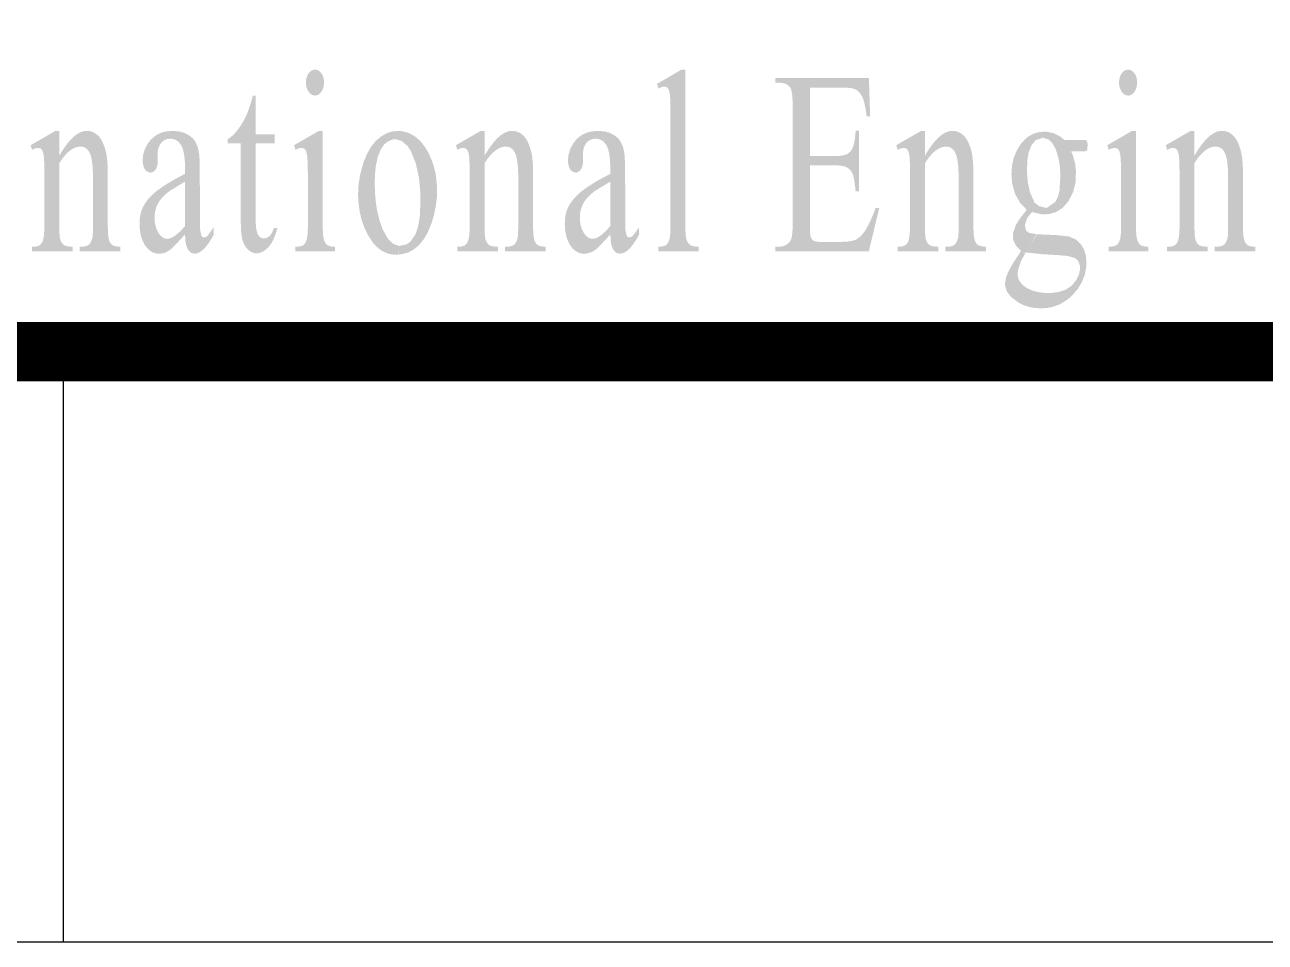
# Model space of a CAD drawing. Header units: millimetres. Extents: x -705761 to 1364679, y -410401 to 446404.
# Drawn here: x -488816 to -486714, y 63422 to 64975 of the extents above; entities that cross this region are included whole.
import ezdxf
from ezdxf.enums import TextEntityAlignment as Align

# ---------------------------------------------------------------- set-up
doc = ezdxf.new("R2010")
doc.units = ezdxf.units.MM
doc.layers.add('TK', color=7, linetype='Continuous')
doc.layers.add('模板-签名-公用', color=3, linetype='Continuous')
doc.layers.add('图框', color=7, linetype='Continuous', lineweight=13)
doc.styles.get("Standard").update_dxf_attribs({"font": 'arial.ttf'})
doc.styles.add('Style-仿宋_GB2312', font='')
doc.styles.add('宋体', font='', dxfattribs={"width": 0.7, "height": 2.5})
doc.styles.add('宋体_1', font='', dxfattribs={"width": 0.7, "height": 2.386364})
doc.styles.get('Style-仿宋_GB2312').set_extended_font_data('仿宋_GB2312')
doc.styles.get('宋体').set_extended_font_data('SimSun')
doc.styles.get('宋体_1').set_extended_font_data('SimSun')

# ---------------------------------------------------------------- blocks, each defined once
blk = doc.blocks.new('BSIET_通用图框_A1_1')
at = {"layer": '图框', "color": 7, "lineweight": 25}
blk.add_line((-104.9, 0), (-104.9, 10), dxfattribs=at)
at = {"layer": '图框', "lineweight": 25}
blk.add_lwpolyline([(-841, 594), (0, 594), (0, 0), (-841, 0)], close=True, dxfattribs=at)
at = {"layer": '图框', "const_width": 1}
blk.add_lwpolyline([(-816, 584), (-10, 584), (-10, 10), (-816, 10)], close=True, dxfattribs=at)
at = {"layer": 'TK', "lineweight": 25, "style": '宋体', "width": 0.7, "flags": 3}
for tag, p in [('LZHQ_N会签10_T6_H6', (-828.235, 94.082)), ('LZHQ_N会签9_T6_H6', (-828.357, 86.082)), ('LZHQ_N会签8_T6_H6', (-828.235, 78.082)), ('LZHQ_N会签7_T6_H6', (-828.357, 70.082)), ('LZHQ_N会签6_T6_H6', (-828.253, 62.082)), ('LZHQ_N会签5_T6_H6', (-828.253, 54.082)), ('LZHQ_N会签4_T6_H6', (-828.253, 46.082)), ('LZHQ_N会签3_T6_H6', (-828.253, 38.082)), ('LZHQ_N会签2_T6_H6', (-828.253, 30.082)), ('LZHQ_N会签1_T6_H6', (-828.253, 22.082))]:
    blk.add_attdef(tag, text='', height=2.5, dxfattribs=at).set_placement(p, align=Align.MIDDLE)
at = {"layer": '模板-签名-公用', "lineweight": 25, "style": '宋体', "width": 0.7}
blk.add_attdef('LZTQINS', text='', height=2, dxfattribs=at).set_placement((-10, 10), align=Align.MIDDLE)
at = {"layer": '模板-签名-公用', "lineweight": 25, "style": '宋体', "width": 0.7, "flags": 3}
blk.add_attdef('LZFRAME', (-45.909, 7.064), '', height=3, dxfattribs=at)
blk = doc.blocks.new('BSIET_通用_A1_1')
at = {"layer": '图框', "linetype": 'Continuous', "lineweight": 25, "extrusion": (0, 0, -1)}
for points in [[(90.635, 4.338), (90.614, 4.341), (90.591, 4.348), (90.568, 4.363), (90.542, 4.388), (90.522, 4.416), (90.505, 4.45), (90.495, 4.483), (90.489, 4.515), (90.486, 4.548), (90.487, 4.585), (90.489, 4.6), (90.493, 4.627), (90.5, 4.65), (90.508, 4.671), (90.517, 4.69), (90.532, 4.714), (90.551, 4.738), (90.569, 4.753), (90.594, 4.767), (90.615, 4.774), (90.64, 4.776), (90.667, 4.773), (90.696, 4.762), (90.716, 4.749), (90.746, 4.716), (90.769, 4.677), (90.781, 4.646), (90.789, 4.61), (90.793, 4.574), (90.792, 4.53), (90.784, 4.484), (90.773, 4.45), (90.757, 4.417), (90.733, 4.384), (90.722, 4.373), (90.704, 4.358), (90.69, 4.35), (90.673, 4.343), (90.656, 4.339)], [(76.862, 4.338), (76.84, 4.341), (76.817, 4.348), (76.794, 4.363), (76.768, 4.388), (76.748, 4.416), (76.731, 4.45), (76.721, 4.483), (76.715, 4.515), (76.712, 4.548), (76.713, 4.585), (76.715, 4.6), (76.719, 4.627), (76.726, 4.65), (76.734, 4.671), (76.743, 4.69), (76.758, 4.714), (76.778, 4.738), (76.796, 4.753), (76.82, 4.767), (76.842, 4.774), (76.866, 4.776), (76.893, 4.773), (76.922, 4.762), (76.942, 4.749), (76.972, 4.716), (76.995, 4.677), (77.007, 4.646), (77.015, 4.61), (77.019, 4.574), (77.018, 4.53), (77.011, 4.484), (76.999, 4.45), (76.983, 4.417), (76.959, 4.384), (76.948, 4.373), (76.93, 4.358), (76.916, 4.35), (76.9, 4.343), (76.882, 4.339)], [(92.678, 1.661), (92.655, 1.663), (92.621, 1.672), (92.589, 1.687), (92.557, 1.709), (92.526, 1.736), (92.494, 1.768), (92.442, 1.836), (92.403, 1.897), (92.353, 1.986), (92.354, 2.106), (92.442, 1.986), (92.457, 1.969), (92.472, 1.953), (92.49, 1.941), (92.509, 1.935), (92.524, 1.935), (92.537, 1.939), (92.55, 1.947), (92.561, 1.96), (92.582, 2.035), (92.588, 2.116), (92.591, 3.062), (92.596, 3.28), (92.603, 3.356), (92.62, 3.448), (92.637, 3.494), (92.67, 3.562), (92.701, 3.604), (92.75, 3.65), (92.855, 3.707), (92.939, 3.729), (93.041, 3.739), (93.156, 3.731), (93.235, 3.711), (93.309, 3.679), (93.365, 3.641), (93.424, 3.585), (93.464, 3.534), (93.5, 3.475), (93.527, 3.416), (93.551, 3.33), (93.558, 3.248), (93.555, 3.181), (93.537, 3.115), (93.51, 3.07), (93.455, 3.035), (93.409, 3.034), (93.36, 3.059), (93.325, 3.108), (93.307, 3.169), (93.302, 3.228), (93.305, 3.364), (93.296, 3.437), (93.268, 3.503), (93.233, 3.551), (93.195, 3.581), (93.145, 3.602), (93.078, 3.606), (93.029, 3.598), (92.988, 3.58), (92.948, 3.551), (92.899, 3.485), (92.871, 3.408), (92.854, 3.32), (92.844, 3.219), (92.841, 3.006), (92.842, 1.986), (92.833, 1.861), (92.825, 1.819), (92.815, 1.781), (92.795, 1.735), (92.779, 1.712), (92.76, 1.692), (92.743, 1.679), (92.721, 1.669), (92.699, 1.663)], [(89.236, 1.64), (89.202, 1.789), (89.283, 1.812), (89.334, 1.842), (89.404, 1.911), (89.494, 2.073), (89.55, 2.235), (89.59, 2.401), (89.611, 2.547), (89.624, 2.704), (89.628, 2.863), (89.624, 2.989), (89.61, 3.14), (89.575, 3.301), (89.524, 3.429), (89.467, 3.51), (89.404, 3.56), (89.333, 3.591), (89.271, 3.601), (89.222, 3.738), (89.332, 3.729), (89.418, 3.702), (89.52, 3.645), (89.607, 3.572), (89.689, 3.471), (89.761, 3.344), (89.818, 3.204), (89.873, 3.007), (89.902, 2.823), (89.91, 2.671), (89.905, 2.538), (89.883, 2.374), (89.853, 2.246), (89.806, 2.108), (89.745, 1.979), (89.662, 1.851), (89.597, 1.779), (89.523, 1.719), (89.43, 1.671), (89.349, 1.648)], [(89.23, 1.64), (89.069, 1.675), (88.972, 1.727), (88.874, 1.808), (88.791, 1.912), (88.726, 2.025), (88.664, 2.18), (88.624, 2.314), (88.592, 2.47), (88.575, 2.615), (88.573, 2.806), (88.59, 2.973), (88.602, 3.039), (88.625, 3.135), (88.657, 3.231), (88.709, 3.351), (88.769, 3.456), (88.846, 3.557), (88.937, 3.64), (89.058, 3.707), (89.158, 3.733), (89.225, 3.738), (89.273, 3.597), (89.17, 3.568), (89.072, 3.484), (89.012, 3.389), (88.931, 3.187), (88.877, 2.938), (88.857, 2.724), (88.853, 2.537), (88.864, 2.299), (88.89, 2.132), (88.936, 1.99), (89.023, 1.864), (89.089, 1.817), (89.201, 1.793)], [(85.474, 1.661), (85.451, 1.663), (85.417, 1.672), (85.385, 1.687), (85.352, 1.709), (85.321, 1.736), (85.29, 1.768), (85.238, 1.836), (85.198, 1.897), (85.148, 1.986), (85.149, 2.106), (85.238, 1.986), (85.252, 1.969), (85.268, 1.953), (85.285, 1.941), (85.304, 1.935), (85.319, 1.935), (85.333, 1.939), (85.345, 1.947), (85.357, 1.96), (85.378, 2.035), (85.383, 2.116), (85.386, 3.062), (85.392, 3.28), (85.398, 3.356), (85.416, 3.448), (85.432, 3.494), (85.466, 3.562), (85.496, 3.604), (85.545, 3.65), (85.65, 3.707), (85.734, 3.729), (85.837, 3.739), (85.952, 3.731), (86.031, 3.711), (86.105, 3.679), (86.161, 3.641), (86.22, 3.585), (86.259, 3.534), (86.295, 3.475), (86.322, 3.416), (86.346, 3.33), (86.354, 3.248), (86.35, 3.181), (86.333, 3.115), (86.305, 3.07), (86.251, 3.035), (86.204, 3.034), (86.156, 3.059), (86.121, 3.108), (86.103, 3.169), (86.098, 3.228), (86.1, 3.364), (86.091, 3.437), (86.064, 3.503), (86.029, 3.551), (85.991, 3.581), (85.94, 3.602), (85.874, 3.606), (85.824, 3.598), (85.784, 3.58), (85.744, 3.551), (85.695, 3.485), (85.667, 3.408), (85.65, 3.32), (85.64, 3.219), (85.636, 3.006), (85.637, 1.986), (85.628, 1.861), (85.621, 1.819), (85.611, 1.781), (85.591, 1.735), (85.575, 1.712), (85.555, 1.692), (85.539, 1.679), (85.517, 1.669), (85.494, 1.663)], [(78.309, 2.324), (78.195, 2.333), (78.082, 2.367), (77.973, 2.437), (77.878, 2.546), (77.796, 2.704), (77.756, 2.867), (77.749, 3.07), (77.762, 3.184), (77.799, 3.32), (77.831, 3.392), (77.642, 3.393), (77.59, 3.395), (77.569, 3.403), (77.554, 3.435), (77.553, 3.532), (77.557, 3.555), (77.574, 3.581), (77.622, 3.587), (77.945, 3.587), (78.028, 3.652), (78.128, 3.7), (78.249, 3.725), (78.357, 3.722), (78.464, 3.694), (78.564, 3.639), (78.682, 3.521), (78.751, 3.411), (78.805, 3.277), (78.832, 3.155), (78.842, 3.003), (78.83, 2.849), (78.778, 2.667), (78.697, 2.523), (78.584, 2.404), (78.456, 2.541), (78.528, 2.698), (78.565, 2.874), (78.578, 3.022), (78.574, 3.229), (78.55, 3.378), (78.502, 3.497), (78.432, 3.581), (78.314, 3.623), (78.215, 3.594), (78.147, 3.528), (78.095, 3.436), (78.047, 3.288), (78.02, 3.123), (78.013, 2.983), (78.028, 2.726), (78.054, 2.626), (78.097, 2.539), (78.246, 2.434), (78.388, 2.469), (78.495, 2.364)], [(93.266, 1.659), (93.218, 1.666), (93.158, 1.686), (93.093, 1.725), (93.022, 1.791), (92.959, 1.858), (92.901, 1.92), (92.842, 1.985), (92.841, 2.127), (92.897, 2.065), (92.964, 2.001), (93.024, 1.955), (93.062, 1.933), (93.102, 1.917), (93.144, 1.911), (93.198, 1.922), (93.247, 1.956), (93.289, 2.007), (93.323, 2.074), (93.343, 2.139), (93.354, 2.206), (93.357, 2.268), (93.354, 2.333), (93.344, 2.391), (93.327, 2.448), (93.308, 2.493), (93.271, 2.557), (93.224, 2.615), (93.166, 2.671), (93.102, 2.722), (92.841, 2.881), (92.841, 3.013), (93.032, 2.91), (93.126, 2.854), (93.221, 2.793), (93.308, 2.732), (93.357, 2.692), (93.419, 2.635), (93.461, 2.589), (93.514, 2.518), (93.554, 2.448), (93.582, 2.38), (93.601, 2.303), (93.609, 2.243), (93.612, 2.153), (93.605, 2.052), (93.582, 1.937), (93.534, 1.823), (93.49, 1.761), (93.441, 1.713), (93.384, 1.679), (93.327, 1.663)], [(86.061, 1.659), (86.014, 1.666), (85.954, 1.686), (85.888, 1.725), (85.818, 1.791), (85.755, 1.858), (85.696, 1.92), (85.637, 1.985), (85.636, 2.127), (85.693, 2.065), (85.759, 2.001), (85.819, 1.955), (85.857, 1.933), (85.898, 1.917), (85.94, 1.911), (85.993, 1.922), (86.043, 1.956), (86.084, 2.007), (86.119, 2.074), (86.139, 2.139), (86.15, 2.206), (86.153, 2.268), (86.15, 2.333), (86.14, 2.391), (86.123, 2.448), (86.104, 2.493), (86.067, 2.557), (86.019, 2.615), (85.962, 2.671), (85.898, 2.722), (85.636, 2.881), (85.636, 3.013), (85.828, 2.91), (85.922, 2.854), (86.017, 2.793), (86.103, 2.732), (86.152, 2.692), (86.214, 2.635), (86.256, 2.589), (86.31, 2.518), (86.35, 2.448), (86.378, 2.38), (86.397, 2.303), (86.405, 2.243), (86.408, 2.153), (86.401, 2.052), (86.378, 1.937), (86.33, 1.823), (86.286, 1.761), (86.237, 1.713), (86.18, 1.679), (86.123, 1.663)], [(78.6, 1.678), (78.419, 1.99), (78.543, 2.012), (78.595, 2.051), (78.615, 2.148), (78.577, 2.261), (78.489, 2.371), (78.375, 2.466), (78.461, 2.535), (78.571, 2.418), (78.702, 2.251), (78.769, 2.142), (78.813, 2.012), (78.817, 1.903), (78.761, 1.786), (78.677, 1.704)], [(78.349, 0.733), (78.227, 0.742), (78.149, 0.757), (78.023, 0.802), (77.888, 0.885), (77.799, 0.966), (77.717, 1.066), (77.65, 1.175), (77.596, 1.314), (77.571, 1.46), (77.579, 1.621), (77.611, 1.727), (77.656, 1.807), (77.748, 1.899), (77.864, 1.95), (78.078, 1.974), (78.212, 1.98), (78.41, 1.989), (78.605, 1.68), (78.485, 1.669), (78.336, 1.652), (78.058, 1.636), (77.888, 1.621), (77.765, 1.585), (77.715, 1.543), (77.683, 1.46), (77.681, 1.399), (77.696, 1.314), (77.742, 1.216), (77.819, 1.121), (77.923, 1.049), (78.036, 1.012), (78.163, 0.995), (78.282, 0.996), (78.388, 1.009), (78.479, 1.032), (78.577, 1.075), (78.651, 1.129), (78.714, 1.207), (78.738, 1.29), (78.731, 1.384), (78.677, 1.541), (78.605, 1.67), (78.679, 1.706), (78.746, 1.602), (78.824, 1.485), (78.878, 1.387), (78.931, 1.269), (78.955, 1.141), (78.917, 1.014), (78.844, 0.924), (78.723, 0.832), (78.624, 0.783), (78.496, 0.746)]]:
    blk.add_hatch(color=7, dxfattribs=at).paths.add_polyline_path(points)
at = {"layer": '图框', "linetype": 'Continuous', "lineweight": 25}
h = blk.add_hatch(color=7, dxfattribs=at)
edge = h.paths.add_edge_path()
edge.add_line((-84.366, 4.776), (-84.434, 4.776))
edge.add_line((-84.434, 4.776), (-84.847, 4.534))
edge.add_line((-84.847, 4.534), (-84.822, 4.455))
edge.add_spline(control_points=[(-84.822, 4.455), (-84.761, 4.49), (-84.722, 4.49)], knot_values=[0, 0, 0, 1, 1, 1], degree=2, periodic=0)
edge.add_spline(control_points=[(-84.722, 4.49), (-84.686, 4.49), (-84.662, 4.462)], knot_values=[0, 0, 0, 1, 1, 1], degree=2, periodic=0)
edge.add_spline(control_points=[(-84.662, 4.462), (-84.639, 4.434), (-84.628, 4.357)], knot_values=[0, 0, 0, 1, 1, 1], degree=2, periodic=0)
edge.add_spline(control_points=[(-84.628, 4.357), (-84.618, 4.281), (-84.618, 3.947)], knot_values=[0, 0, 0, 1, 1, 1], degree=2, periodic=0)
edge.add_line((-84.618, 3.947), (-84.618, 2.148))
edge.add_spline(control_points=[(-84.618, 2.148), (-84.618, 1.964), (-84.638, 1.9)], knot_values=[0, 0, 0, 1, 1, 1], degree=2, periodic=0)
edge.add_spline(control_points=[(-84.638, 1.9), (-84.657, 1.835), (-84.693, 1.807)], knot_values=[0, 0, 0, 1, 1, 1], degree=2, periodic=0)
edge.add_spline(control_points=[(-84.693, 1.807), (-84.728, 1.779), (-84.824, 1.779)], knot_values=[0, 0, 0, 1, 1, 1], degree=2, periodic=0)
edge.add_line((-84.824, 1.779), (-84.824, 1.7))
edge.add_line((-84.824, 1.7), (-84.141, 1.7))
edge.add_line((-84.141, 1.7), (-84.141, 1.779))
edge.add_spline(control_points=[(-84.141, 1.779), (-84.249, 1.779), (-84.289, 1.81)], knot_values=[0, 0, 0, 1, 1, 1], degree=2, periodic=0)
edge.add_spline(control_points=[(-84.289, 1.81), (-84.328, 1.841), (-84.347, 1.902)], knot_values=[0, 0, 0, 1, 1, 1], degree=2, periodic=0)
edge.add_spline(control_points=[(-84.347, 1.902), (-84.366, 1.962), (-84.366, 2.148)], knot_values=[0, 0, 0, 1, 1, 1], degree=2, periodic=0)
edge.add_line((-84.366, 2.148), (-84.366, 4.776))
h = blk.add_hatch(color=7, dxfattribs=at)
edge = h.paths.add_edge_path()
edge.add_line((-82.257, 4.472), (-81.693, 4.472))
edge.add_spline(control_points=[(-81.693, 4.472), (-81.54, 4.472), (-81.479, 4.439)], knot_values=[0, 0, 0, 1, 1, 1], degree=2, periodic=0)
edge.add_spline(control_points=[(-81.479, 4.439), (-81.403, 4.394), (-81.365, 4.307)], knot_values=[0, 0, 0, 1, 1, 1], degree=2, periodic=0)
edge.add_spline(control_points=[(-81.365, 4.307), (-81.326, 4.22), (-81.294, 3.988)], knot_values=[0, 0, 0, 1, 1, 1], degree=2, periodic=0)
edge.add_line((-81.294, 3.988), (-81.235, 3.988))
edge.add_line((-81.235, 3.988), (-81.257, 4.633))
edge.add_line((-81.257, 4.633), (-82.841, 4.633))
edge.add_line((-82.841, 4.633), (-82.841, 4.554))
edge.add_line((-82.841, 4.554), (-82.768, 4.554))
edge.add_spline(control_points=[(-82.768, 4.554), (-82.641, 4.554), (-82.586, 4.467)], knot_values=[0, 0, 0, 1, 1, 1], degree=2, periodic=0)
edge.add_spline(control_points=[(-82.586, 4.467), (-82.547, 4.402), (-82.547, 4.122)], knot_values=[0, 0, 0, 1, 1, 1], degree=2, periodic=0)
edge.add_line((-82.547, 4.122), (-82.547, 2.22))
edge.add_spline(control_points=[(-82.547, 2.22), (-82.547, 2.004), (-82.565, 1.934)], knot_values=[0, 0, 0, 1, 1, 1], degree=2, periodic=0)
edge.add_spline(control_points=[(-82.565, 1.934), (-82.582, 1.864), (-82.63, 1.829)], knot_values=[0, 0, 0, 1, 1, 1], degree=2, periodic=0)
edge.add_spline(control_points=[(-82.63, 1.829), (-82.695, 1.779), (-82.768, 1.779)], knot_values=[0, 0, 0, 1, 1, 1], degree=2, periodic=0)
edge.add_line((-82.768, 1.779), (-82.841, 1.779))
edge.add_line((-82.841, 1.779), (-82.841, 1.7))
edge.add_line((-82.841, 1.7), (-81.258, 1.7))
edge.add_line((-81.258, 1.7), (-81.081, 2.435))
edge.add_line((-81.081, 2.435), (-81.142, 2.435))
edge.add_spline(control_points=[(-81.142, 2.435), (-81.24, 2.165), (-81.334, 2.031)], knot_values=[0, 0, 0, 1, 1, 1], degree=2, periodic=0)
edge.add_spline(control_points=[(-81.334, 2.031), (-81.407, 1.929), (-81.486, 1.895)], knot_values=[0, 0, 0, 1, 1, 1], degree=2, periodic=0)
edge.add_spline(control_points=[(-81.486, 1.895), (-81.564, 1.86), (-81.739, 1.86)], knot_values=[0, 0, 0, 1, 1, 1], degree=2, periodic=0)
edge.add_line((-81.739, 1.86), (-82.087, 1.86))
edge.add_spline(control_points=[(-82.087, 1.86), (-82.172, 1.86), (-82.202, 1.885)], knot_values=[0, 0, 0, 1, 1, 1], degree=2, periodic=0)
edge.add_spline(control_points=[(-82.202, 1.885), (-82.233, 1.91), (-82.245, 1.952)], knot_values=[0, 0, 0, 1, 1, 1], degree=2, periodic=0)
edge.add_spline(control_points=[(-82.245, 1.952), (-82.257, 1.994), (-82.257, 2.189)], knot_values=[0, 0, 0, 1, 1, 1], degree=2, periodic=0)
edge.add_line((-82.257, 2.189), (-82.257, 3.154))
edge.add_line((-82.257, 3.154), (-81.806, 3.154))
edge.add_spline(control_points=[(-81.806, 3.154), (-81.677, 3.154), (-81.614, 3.111)], knot_values=[0, 0, 0, 1, 1, 1], degree=2, periodic=0)
edge.add_spline(control_points=[(-81.614, 3.111), (-81.552, 3.068), (-81.525, 2.992)], knot_values=[0, 0, 0, 1, 1, 1], degree=2, periodic=0)
edge.add_spline(control_points=[(-81.525, 2.992), (-81.503, 2.932), (-81.482, 2.718)], knot_values=[0, 0, 0, 1, 1, 1], degree=2, periodic=0)
edge.add_line((-81.482, 2.718), (-81.427, 2.718))
edge.add_line((-81.427, 2.718), (-81.427, 3.741))
edge.add_line((-81.427, 3.741), (-81.482, 3.741))
edge.add_spline(control_points=[(-81.482, 3.741), (-81.491, 3.49), (-81.57, 3.39)], knot_values=[0, 0, 0, 1, 1, 1], degree=2, periodic=0)
edge.add_spline(control_points=[(-81.57, 3.39), (-81.629, 3.315), (-81.806, 3.315)], knot_values=[0, 0, 0, 1, 1, 1], degree=2, periodic=0)
edge.add_line((-81.806, 3.315), (-82.257, 3.315))
edge.add_line((-82.257, 3.315), (-82.257, 4.472))
h = blk.add_hatch(color=7, dxfattribs=at)
edge = h.paths.add_edge_path()
edge.add_line((-91.644, 4.333), (-91.691, 4.333))
edge.add_spline(control_points=[(-91.691, 4.333), (-91.754, 4.114), (-91.789, 4.032)], knot_values=[0, 0, 0, 1, 1, 1], degree=2, periodic=0)
edge.add_spline(control_points=[(-91.789, 4.032), (-91.858, 3.876), (-91.945, 3.763)], knot_values=[0, 0, 0, 1, 1, 1], degree=2, periodic=0)
edge.add_spline(control_points=[(-91.945, 3.763), (-92.032, 3.649), (-92.116, 3.602)], knot_values=[0, 0, 0, 1, 1, 1], degree=2, periodic=0)
edge.add_line((-92.116, 3.602), (-92.116, 3.53))
edge.add_line((-92.116, 3.53), (-91.896, 3.53))
edge.add_line((-91.896, 3.53), (-91.896, 2.197))
edge.add_spline(control_points=[(-91.896, 2.197), (-91.896, 1.982), (-91.864, 1.879)], knot_values=[0, 0, 0, 1, 1, 1], degree=2, periodic=0)
edge.add_spline(control_points=[(-91.864, 1.879), (-91.832, 1.777), (-91.765, 1.721)], knot_values=[0, 0, 0, 1, 1, 1], degree=2, periodic=0)
edge.add_spline(control_points=[(-91.765, 1.721), (-91.698, 1.666), (-91.628, 1.666)], knot_values=[0, 0, 0, 1, 1, 1], degree=2, periodic=0)
edge.add_spline(control_points=[(-91.628, 1.666), (-91.525, 1.666), (-91.428, 1.773)], knot_values=[0, 0, 0, 1, 1, 1], degree=2, periodic=0)
edge.add_spline(control_points=[(-91.428, 1.773), (-91.33, 1.88), (-91.277, 2.093)], knot_values=[0, 0, 0, 1, 1, 1], degree=2, periodic=0)
edge.add_line((-91.277, 2.093), (-91.336, 2.093))
edge.add_spline(control_points=[(-91.336, 2.093), (-91.362, 2.006), (-91.409, 1.962)], knot_values=[0, 0, 0, 1, 1, 1], degree=2, periodic=0)
edge.add_spline(control_points=[(-91.409, 1.962), (-91.456, 1.918), (-91.506, 1.918)], knot_values=[0, 0, 0, 1, 1, 1], degree=2, periodic=0)
edge.add_spline(control_points=[(-91.506, 1.918), (-91.567, 1.918), (-91.606, 1.985)], knot_values=[0, 0, 0, 1, 1, 1], degree=2, periodic=0)
edge.add_spline(control_points=[(-91.606, 1.985), (-91.644, 2.052), (-91.644, 2.245)], knot_values=[0, 0, 0, 1, 1, 1], degree=2, periodic=0)
edge.add_line((-91.644, 2.245), (-91.644, 3.53))
edge.add_line((-91.644, 3.53), (-91.32, 3.53))
edge.add_line((-91.32, 3.53), (-91.32, 3.681))
edge.add_line((-91.32, 3.681), (-91.644, 3.681))
edge.add_line((-91.644, 3.681), (-91.644, 4.333))
h = blk.add_hatch(color=7, dxfattribs=at)
edge = h.paths.add_edge_path()
edge.add_line((-94.971, 3.319), (-94.971, 3.739))
edge.add_line((-94.971, 3.739), (-95.037, 3.739))
edge.add_line((-95.037, 3.739), (-95.456, 3.497))
edge.add_line((-95.456, 3.497), (-95.433, 3.418))
edge.add_spline(control_points=[(-95.433, 3.418), (-95.374, 3.45), (-95.332, 3.45)], knot_values=[0, 0, 0, 1, 1, 1], degree=2, periodic=0)
edge.add_spline(control_points=[(-95.332, 3.45), (-95.292, 3.45), (-95.269, 3.422)], knot_values=[0, 0, 0, 1, 1, 1], degree=2, periodic=0)
edge.add_spline(control_points=[(-95.269, 3.422), (-95.246, 3.394), (-95.234, 3.316)], knot_values=[0, 0, 0, 1, 1, 1], degree=2, periodic=0)
edge.add_spline(control_points=[(-95.234, 3.316), (-95.223, 3.239), (-95.223, 2.883)], knot_values=[0, 0, 0, 1, 1, 1], degree=2, periodic=0)
edge.add_line((-95.223, 2.883), (-95.223, 2.148))
edge.add_spline(control_points=[(-95.223, 2.148), (-95.223, 1.932), (-95.26, 1.855)], knot_values=[0, 0, 0, 1, 1, 1], degree=2, periodic=0)
edge.add_spline(control_points=[(-95.26, 1.855), (-95.297, 1.779), (-95.404, 1.779)], knot_values=[0, 0, 0, 1, 1, 1], degree=2, periodic=0)
edge.add_line((-95.404, 1.779), (-95.434, 1.779))
edge.add_line((-95.434, 1.779), (-95.434, 1.7))
edge.add_line((-95.434, 1.7), (-94.745, 1.7))
edge.add_line((-94.745, 1.7), (-94.745, 1.779))
edge.add_spline(control_points=[(-94.745, 1.779), (-94.859, 1.779), (-94.896, 1.808)], knot_values=[0, 0, 0, 1, 1, 1], degree=2, periodic=0)
edge.add_spline(control_points=[(-94.896, 1.808), (-94.933, 1.837), (-94.954, 1.9)], knot_values=[0, 0, 0, 1, 1, 1], degree=2, periodic=0)
edge.add_spline(control_points=[(-94.954, 1.9), (-94.971, 1.947), (-94.971, 2.148)], knot_values=[0, 0, 0, 1, 1, 1], degree=2, periodic=0)
edge.add_line((-94.971, 2.148), (-94.971, 3.192))
edge.add_spline(control_points=[(-94.971, 3.192), (-94.794, 3.473), (-94.615, 3.473)], knot_values=[0, 0, 0, 1, 1, 1], degree=2, periodic=0)
edge.add_spline(control_points=[(-94.615, 3.473), (-94.499, 3.473), (-94.45, 3.351)], knot_values=[0, 0, 0, 1, 1, 1], degree=2, periodic=0)
edge.add_spline(control_points=[(-94.45, 3.351), (-94.401, 3.229), (-94.401, 2.958)], knot_values=[0, 0, 0, 1, 1, 1], degree=2, periodic=0)
edge.add_line((-94.401, 2.958), (-94.401, 2.148))
edge.add_spline(control_points=[(-94.401, 2.148), (-94.401, 1.977), (-94.407, 1.945)], knot_values=[0, 0, 0, 1, 1, 1], degree=2, periodic=0)
edge.add_spline(control_points=[(-94.407, 1.945), (-94.422, 1.863), (-94.461, 1.821)], knot_values=[0, 0, 0, 1, 1, 1], degree=2, periodic=0)
edge.add_spline(control_points=[(-94.461, 1.821), (-94.5, 1.779), (-94.597, 1.779)], knot_values=[0, 0, 0, 1, 1, 1], degree=2, periodic=0)
edge.add_line((-94.597, 1.779), (-94.626, 1.779))
edge.add_line((-94.626, 1.779), (-94.626, 1.7))
edge.add_line((-94.626, 1.7), (-93.938, 1.7))
edge.add_line((-93.938, 1.7), (-93.938, 1.779))
edge.add_spline(control_points=[(-93.938, 1.779), (-94.038, 1.779), (-94.075, 1.809)], knot_values=[0, 0, 0, 1, 1, 1], degree=2, periodic=0)
edge.add_spline(control_points=[(-94.075, 1.809), (-94.112, 1.839), (-94.128, 1.893)], knot_values=[0, 0, 0, 1, 1, 1], degree=2, periodic=0)
edge.add_spline(control_points=[(-94.128, 1.893), (-94.149, 1.96), (-94.149, 2.148)], knot_values=[0, 0, 0, 1, 1, 1], degree=2, periodic=0)
edge.add_line((-94.149, 2.148), (-94.149, 2.993))
edge.add_spline(control_points=[(-94.149, 2.993), (-94.149, 3.261), (-94.183, 3.391)], knot_values=[0, 0, 0, 1, 1, 1], degree=2, periodic=0)
edge.add_spline(control_points=[(-94.183, 3.391), (-94.231, 3.577), (-94.313, 3.658)], knot_values=[0, 0, 0, 1, 1, 1], degree=2, periodic=0)
edge.add_spline(control_points=[(-94.313, 3.658), (-94.394, 3.739), (-94.507, 3.739)], knot_values=[0, 0, 0, 1, 1, 1], degree=2, periodic=0)
edge.add_spline(control_points=[(-94.507, 3.739), (-94.728, 3.739), (-94.971, 3.319)], knot_values=[0, 0, 0, 1, 1, 1], degree=2, periodic=0)
h = blk.add_hatch(color=7, dxfattribs=at)
edge = h.paths.add_edge_path()
edge.add_line((-90.508, 3.739), (-90.575, 3.739))
edge.add_line((-90.575, 3.739), (-90.993, 3.497))
edge.add_line((-90.993, 3.497), (-90.972, 3.418))
edge.add_spline(control_points=[(-90.972, 3.418), (-90.911, 3.45), (-90.869, 3.45)], knot_values=[0, 0, 0, 1, 1, 1], degree=2, periodic=0)
edge.add_spline(control_points=[(-90.869, 3.45), (-90.83, 3.45), (-90.807, 3.423)], knot_values=[0, 0, 0, 1, 1, 1], degree=2, periodic=0)
edge.add_spline(control_points=[(-90.807, 3.423), (-90.784, 3.396), (-90.774, 3.327)], knot_values=[0, 0, 0, 1, 1, 1], degree=2, periodic=0)
edge.add_spline(control_points=[(-90.774, 3.327), (-90.76, 3.232), (-90.76, 2.91)], knot_values=[0, 0, 0, 1, 1, 1], degree=2, periodic=0)
edge.add_line((-90.76, 2.91), (-90.76, 2.148))
edge.add_spline(control_points=[(-90.76, 2.148), (-90.76, 1.964), (-90.78, 1.9)], knot_values=[0, 0, 0, 1, 1, 1], degree=2, periodic=0)
edge.add_spline(control_points=[(-90.78, 1.9), (-90.801, 1.835), (-90.835, 1.807)], knot_values=[0, 0, 0, 1, 1, 1], degree=2, periodic=0)
edge.add_spline(control_points=[(-90.835, 1.807), (-90.87, 1.779), (-90.971, 1.779)], knot_values=[0, 0, 0, 1, 1, 1], degree=2, periodic=0)
edge.add_line((-90.971, 1.779), (-90.971, 1.7))
edge.add_line((-90.971, 1.7), (-90.299, 1.7))
edge.add_line((-90.299, 1.7), (-90.299, 1.779))
edge.add_spline(control_points=[(-90.299, 1.779), (-90.397, 1.779), (-90.434, 1.809)], knot_values=[0, 0, 0, 1, 1, 1], degree=2, periodic=0)
edge.add_spline(control_points=[(-90.434, 1.809), (-90.471, 1.839), (-90.49, 1.901)], knot_values=[0, 0, 0, 1, 1, 1], degree=2, periodic=0)
edge.add_spline(control_points=[(-90.49, 1.901), (-90.508, 1.962), (-90.508, 2.148)], knot_values=[0, 0, 0, 1, 1, 1], degree=2, periodic=0)
edge.add_line((-90.508, 2.148), (-90.508, 3.739))
h = blk.add_hatch(color=7, dxfattribs=at)
edge = h.paths.add_edge_path()
edge.add_line((-87.767, 3.319), (-87.767, 3.739))
edge.add_line((-87.767, 3.739), (-87.832, 3.739))
edge.add_line((-87.832, 3.739), (-88.252, 3.497))
edge.add_line((-88.252, 3.497), (-88.229, 3.418))
edge.add_spline(control_points=[(-88.229, 3.418), (-88.17, 3.45), (-88.127, 3.45)], knot_values=[0, 0, 0, 1, 1, 1], degree=2, periodic=0)
edge.add_spline(control_points=[(-88.127, 3.45), (-88.088, 3.45), (-88.065, 3.422)], knot_values=[0, 0, 0, 1, 1, 1], degree=2, periodic=0)
edge.add_spline(control_points=[(-88.065, 3.422), (-88.041, 3.394), (-88.03, 3.316)], knot_values=[0, 0, 0, 1, 1, 1], degree=2, periodic=0)
edge.add_spline(control_points=[(-88.03, 3.316), (-88.018, 3.239), (-88.018, 2.883)], knot_values=[0, 0, 0, 1, 1, 1], degree=2, periodic=0)
edge.add_line((-88.018, 2.883), (-88.018, 2.148))
edge.add_spline(control_points=[(-88.018, 2.148), (-88.018, 1.932), (-88.056, 1.855)], knot_values=[0, 0, 0, 1, 1, 1], degree=2, periodic=0)
edge.add_spline(control_points=[(-88.056, 1.855), (-88.093, 1.779), (-88.199, 1.779)], knot_values=[0, 0, 0, 1, 1, 1], degree=2, periodic=0)
edge.add_line((-88.199, 1.779), (-88.23, 1.779))
edge.add_line((-88.23, 1.779), (-88.23, 1.7))
edge.add_line((-88.23, 1.7), (-87.54, 1.7))
edge.add_line((-87.54, 1.7), (-87.54, 1.779))
edge.add_spline(control_points=[(-87.54, 1.779), (-87.654, 1.779), (-87.692, 1.808)], knot_values=[0, 0, 0, 1, 1, 1], degree=2, periodic=0)
edge.add_spline(control_points=[(-87.692, 1.808), (-87.729, 1.837), (-87.75, 1.9)], knot_values=[0, 0, 0, 1, 1, 1], degree=2, periodic=0)
edge.add_spline(control_points=[(-87.75, 1.9), (-87.767, 1.947), (-87.767, 2.148)], knot_values=[0, 0, 0, 1, 1, 1], degree=2, periodic=0)
edge.add_line((-87.767, 2.148), (-87.767, 3.192))
edge.add_spline(control_points=[(-87.767, 3.192), (-87.589, 3.473), (-87.41, 3.473)], knot_values=[0, 0, 0, 1, 1, 1], degree=2, periodic=0)
edge.add_spline(control_points=[(-87.41, 3.473), (-87.294, 3.473), (-87.245, 3.351)], knot_values=[0, 0, 0, 1, 1, 1], degree=2, periodic=0)
edge.add_spline(control_points=[(-87.245, 3.351), (-87.197, 3.229), (-87.197, 2.958)], knot_values=[0, 0, 0, 1, 1, 1], degree=2, periodic=0)
edge.add_line((-87.197, 2.958), (-87.197, 2.148))
edge.add_spline(control_points=[(-87.197, 2.148), (-87.197, 1.977), (-87.203, 1.945)], knot_values=[0, 0, 0, 1, 1, 1], degree=2, periodic=0)
edge.add_spline(control_points=[(-87.203, 1.945), (-87.218, 1.863), (-87.257, 1.821)], knot_values=[0, 0, 0, 1, 1, 1], degree=2, periodic=0)
edge.add_spline(control_points=[(-87.257, 1.821), (-87.295, 1.779), (-87.392, 1.779)], knot_values=[0, 0, 0, 1, 1, 1], degree=2, periodic=0)
edge.add_line((-87.392, 1.779), (-87.421, 1.779))
edge.add_line((-87.421, 1.779), (-87.421, 1.7))
edge.add_line((-87.421, 1.7), (-86.734, 1.7))
edge.add_line((-86.734, 1.7), (-86.734, 1.779))
edge.add_spline(control_points=[(-86.734, 1.779), (-86.833, 1.779), (-86.87, 1.809)], knot_values=[0, 0, 0, 1, 1, 1], degree=2, periodic=0)
edge.add_spline(control_points=[(-86.87, 1.809), (-86.907, 1.839), (-86.924, 1.893)], knot_values=[0, 0, 0, 1, 1, 1], degree=2, periodic=0)
edge.add_spline(control_points=[(-86.924, 1.893), (-86.945, 1.96), (-86.945, 2.148)], knot_values=[0, 0, 0, 1, 1, 1], degree=2, periodic=0)
edge.add_line((-86.945, 2.148), (-86.945, 2.993))
edge.add_spline(control_points=[(-86.945, 2.993), (-86.945, 3.261), (-86.978, 3.391)], knot_values=[0, 0, 0, 1, 1, 1], degree=2, periodic=0)
edge.add_spline(control_points=[(-86.978, 3.391), (-87.027, 3.577), (-87.108, 3.658)], knot_values=[0, 0, 0, 1, 1, 1], degree=2, periodic=0)
edge.add_spline(control_points=[(-87.108, 3.658), (-87.19, 3.739), (-87.303, 3.739)], knot_values=[0, 0, 0, 1, 1, 1], degree=2, periodic=0)
edge.add_spline(control_points=[(-87.303, 3.739), (-87.524, 3.739), (-87.767, 3.319)], knot_values=[0, 0, 0, 1, 1, 1], degree=2, periodic=0)
h = blk.add_hatch(color=7, dxfattribs=at)
edge = h.paths.add_edge_path()
edge.add_line((-80.307, 3.319), (-80.307, 3.739))
edge.add_line((-80.307, 3.739), (-80.373, 3.739))
edge.add_line((-80.373, 3.739), (-80.792, 3.497))
edge.add_line((-80.792, 3.497), (-80.77, 3.418))
edge.add_spline(control_points=[(-80.77, 3.418), (-80.71, 3.45), (-80.668, 3.45)], knot_values=[0, 0, 0, 1, 1, 1], degree=2, periodic=0)
edge.add_spline(control_points=[(-80.668, 3.45), (-80.629, 3.45), (-80.605, 3.422)], knot_values=[0, 0, 0, 1, 1, 1], degree=2, periodic=0)
edge.add_spline(control_points=[(-80.605, 3.422), (-80.582, 3.394), (-80.57, 3.316)], knot_values=[0, 0, 0, 1, 1, 1], degree=2, periodic=0)
edge.add_spline(control_points=[(-80.57, 3.316), (-80.559, 3.239), (-80.559, 2.883)], knot_values=[0, 0, 0, 1, 1, 1], degree=2, periodic=0)
edge.add_line((-80.559, 2.883), (-80.559, 2.148))
edge.add_spline(control_points=[(-80.559, 2.148), (-80.559, 1.932), (-80.596, 1.855)], knot_values=[0, 0, 0, 1, 1, 1], degree=2, periodic=0)
edge.add_spline(control_points=[(-80.596, 1.855), (-80.634, 1.779), (-80.74, 1.779)], knot_values=[0, 0, 0, 1, 1, 1], degree=2, periodic=0)
edge.add_line((-80.74, 1.779), (-80.77, 1.779))
edge.add_line((-80.77, 1.779), (-80.77, 1.7))
edge.add_line((-80.77, 1.7), (-80.081, 1.7))
edge.add_line((-80.081, 1.7), (-80.081, 1.779))
edge.add_spline(control_points=[(-80.081, 1.779), (-80.195, 1.779), (-80.232, 1.808)], knot_values=[0, 0, 0, 1, 1, 1], degree=2, periodic=0)
edge.add_spline(control_points=[(-80.232, 1.808), (-80.269, 1.837), (-80.291, 1.9)], knot_values=[0, 0, 0, 1, 1, 1], degree=2, periodic=0)
edge.add_spline(control_points=[(-80.291, 1.9), (-80.307, 1.947), (-80.307, 2.148)], knot_values=[0, 0, 0, 1, 1, 1], degree=2, periodic=0)
edge.add_line((-80.307, 2.148), (-80.307, 3.192))
edge.add_spline(control_points=[(-80.307, 3.192), (-80.13, 3.473), (-79.951, 3.473)], knot_values=[0, 0, 0, 1, 1, 1], degree=2, periodic=0)
edge.add_spline(control_points=[(-79.951, 3.473), (-79.835, 3.473), (-79.786, 3.351)], knot_values=[0, 0, 0, 1, 1, 1], degree=2, periodic=0)
edge.add_spline(control_points=[(-79.786, 3.351), (-79.737, 3.229), (-79.737, 2.958)], knot_values=[0, 0, 0, 1, 1, 1], degree=2, periodic=0)
edge.add_line((-79.737, 2.958), (-79.737, 2.148))
edge.add_spline(control_points=[(-79.737, 2.148), (-79.737, 1.977), (-79.743, 1.945)], knot_values=[0, 0, 0, 1, 1, 1], degree=2, periodic=0)
edge.add_spline(control_points=[(-79.743, 1.945), (-79.758, 1.863), (-79.797, 1.821)], knot_values=[0, 0, 0, 1, 1, 1], degree=2, periodic=0)
edge.add_spline(control_points=[(-79.797, 1.821), (-79.836, 1.779), (-79.933, 1.779)], knot_values=[0, 0, 0, 1, 1, 1], degree=2, periodic=0)
edge.add_line((-79.933, 1.779), (-79.962, 1.779))
edge.add_line((-79.962, 1.779), (-79.962, 1.7))
edge.add_line((-79.962, 1.7), (-79.274, 1.7))
edge.add_line((-79.274, 1.7), (-79.274, 1.779))
edge.add_spline(control_points=[(-79.274, 1.779), (-79.374, 1.779), (-79.411, 1.809)], knot_values=[0, 0, 0, 1, 1, 1], degree=2, periodic=0)
edge.add_spline(control_points=[(-79.411, 1.809), (-79.448, 1.839), (-79.464, 1.893)], knot_values=[0, 0, 0, 1, 1, 1], degree=2, periodic=0)
edge.add_spline(control_points=[(-79.464, 1.893), (-79.486, 1.96), (-79.486, 2.148)], knot_values=[0, 0, 0, 1, 1, 1], degree=2, periodic=0)
edge.add_line((-79.486, 2.148), (-79.486, 2.993))
edge.add_spline(control_points=[(-79.486, 2.993), (-79.486, 3.261), (-79.519, 3.391)], knot_values=[0, 0, 0, 1, 1, 1], degree=2, periodic=0)
edge.add_spline(control_points=[(-79.519, 3.391), (-79.567, 3.577), (-79.649, 3.658)], knot_values=[0, 0, 0, 1, 1, 1], degree=2, periodic=0)
edge.add_spline(control_points=[(-79.649, 3.658), (-79.73, 3.739), (-79.844, 3.739)], knot_values=[0, 0, 0, 1, 1, 1], degree=2, periodic=0)
edge.add_spline(control_points=[(-79.844, 3.739), (-80.064, 3.739), (-80.307, 3.319)], knot_values=[0, 0, 0, 1, 1, 1], degree=2, periodic=0)
h = blk.add_hatch(color=7, dxfattribs=at)
edge = h.paths.add_edge_path()
edge.add_line((-76.732, 3.739), (-76.799, 3.739))
edge.add_line((-76.799, 3.739), (-77.217, 3.497))
edge.add_line((-77.217, 3.497), (-77.196, 3.418))
edge.add_spline(control_points=[(-77.196, 3.418), (-77.135, 3.45), (-77.093, 3.45)], knot_values=[0, 0, 0, 1, 1, 1], degree=2, periodic=0)
edge.add_spline(control_points=[(-77.093, 3.45), (-77.054, 3.45), (-77.031, 3.423)], knot_values=[0, 0, 0, 1, 1, 1], degree=2, periodic=0)
edge.add_spline(control_points=[(-77.031, 3.423), (-77.008, 3.396), (-76.998, 3.327)], knot_values=[0, 0, 0, 1, 1, 1], degree=2, periodic=0)
edge.add_spline(control_points=[(-76.998, 3.327), (-76.984, 3.232), (-76.984, 2.91)], knot_values=[0, 0, 0, 1, 1, 1], degree=2, periodic=0)
edge.add_line((-76.984, 2.91), (-76.984, 2.148))
edge.add_spline(control_points=[(-76.984, 2.148), (-76.984, 1.964), (-77.004, 1.9)], knot_values=[0, 0, 0, 1, 1, 1], degree=2, periodic=0)
edge.add_spline(control_points=[(-77.004, 1.9), (-77.025, 1.835), (-77.059, 1.807)], knot_values=[0, 0, 0, 1, 1, 1], degree=2, periodic=0)
edge.add_spline(control_points=[(-77.059, 1.807), (-77.094, 1.779), (-77.195, 1.779)], knot_values=[0, 0, 0, 1, 1, 1], degree=2, periodic=0)
edge.add_line((-77.195, 1.779), (-77.195, 1.7))
edge.add_line((-77.195, 1.7), (-76.523, 1.7))
edge.add_line((-76.523, 1.7), (-76.523, 1.779))
edge.add_spline(control_points=[(-76.523, 1.779), (-76.621, 1.779), (-76.658, 1.809)], knot_values=[0, 0, 0, 1, 1, 1], degree=2, periodic=0)
edge.add_spline(control_points=[(-76.658, 1.809), (-76.695, 1.839), (-76.713, 1.901)], knot_values=[0, 0, 0, 1, 1, 1], degree=2, periodic=0)
edge.add_spline(control_points=[(-76.713, 1.901), (-76.732, 1.962), (-76.732, 2.148)], knot_values=[0, 0, 0, 1, 1, 1], degree=2, periodic=0)
edge.add_line((-76.732, 2.148), (-76.732, 3.739))
h = blk.add_hatch(color=7, dxfattribs=at)
edge = h.paths.add_edge_path()
edge.add_line((-75.742, 3.319), (-75.742, 3.739))
edge.add_line((-75.742, 3.739), (-75.808, 3.739))
edge.add_line((-75.808, 3.739), (-76.227, 3.497))
edge.add_line((-76.227, 3.497), (-76.204, 3.418))
edge.add_spline(control_points=[(-76.204, 3.418), (-76.145, 3.45), (-76.103, 3.45)], knot_values=[0, 0, 0, 1, 1, 1], degree=2, periodic=0)
edge.add_spline(control_points=[(-76.103, 3.45), (-76.064, 3.45), (-76.04, 3.422)], knot_values=[0, 0, 0, 1, 1, 1], degree=2, periodic=0)
edge.add_spline(control_points=[(-76.04, 3.422), (-76.017, 3.394), (-76.005, 3.316)], knot_values=[0, 0, 0, 1, 1, 1], degree=2, periodic=0)
edge.add_spline(control_points=[(-76.005, 3.316), (-75.994, 3.239), (-75.994, 2.883)], knot_values=[0, 0, 0, 1, 1, 1], degree=2, periodic=0)
edge.add_line((-75.994, 2.883), (-75.994, 2.148))
edge.add_spline(control_points=[(-75.994, 2.148), (-75.994, 1.932), (-76.031, 1.855)], knot_values=[0, 0, 0, 1, 1, 1], degree=2, periodic=0)
edge.add_spline(control_points=[(-76.031, 1.855), (-76.068, 1.779), (-76.175, 1.779)], knot_values=[0, 0, 0, 1, 1, 1], degree=2, periodic=0)
edge.add_line((-76.175, 1.779), (-76.205, 1.779))
edge.add_line((-76.205, 1.779), (-76.205, 1.7))
edge.add_line((-76.205, 1.7), (-75.516, 1.7))
edge.add_line((-75.516, 1.7), (-75.516, 1.779))
edge.add_spline(control_points=[(-75.516, 1.779), (-75.63, 1.779), (-75.667, 1.808)], knot_values=[0, 0, 0, 1, 1, 1], degree=2, periodic=0)
edge.add_spline(control_points=[(-75.667, 1.808), (-75.704, 1.837), (-75.726, 1.9)], knot_values=[0, 0, 0, 1, 1, 1], degree=2, periodic=0)
edge.add_spline(control_points=[(-75.726, 1.9), (-75.742, 1.947), (-75.742, 2.148)], knot_values=[0, 0, 0, 1, 1, 1], degree=2, periodic=0)
edge.add_line((-75.742, 2.148), (-75.742, 3.192))
edge.add_spline(control_points=[(-75.742, 3.192), (-75.565, 3.473), (-75.386, 3.473)], knot_values=[0, 0, 0, 1, 1, 1], degree=2, periodic=0)
edge.add_spline(control_points=[(-75.386, 3.473), (-75.27, 3.473), (-75.221, 3.351)], knot_values=[0, 0, 0, 1, 1, 1], degree=2, periodic=0)
edge.add_spline(control_points=[(-75.221, 3.351), (-75.172, 3.229), (-75.172, 2.958)], knot_values=[0, 0, 0, 1, 1, 1], degree=2, periodic=0)
edge.add_line((-75.172, 2.958), (-75.172, 2.148))
edge.add_spline(control_points=[(-75.172, 2.148), (-75.172, 1.977), (-75.178, 1.945)], knot_values=[0, 0, 0, 1, 1, 1], degree=2, periodic=0)
edge.add_spline(control_points=[(-75.178, 1.945), (-75.193, 1.863), (-75.232, 1.821)], knot_values=[0, 0, 0, 1, 1, 1], degree=2, periodic=0)
edge.add_spline(control_points=[(-75.232, 1.821), (-75.271, 1.779), (-75.368, 1.779)], knot_values=[0, 0, 0, 1, 1, 1], degree=2, periodic=0)
edge.add_line((-75.368, 1.779), (-75.397, 1.779))
edge.add_line((-75.397, 1.779), (-75.397, 1.7))
edge.add_line((-75.397, 1.7), (-74.709, 1.7))
edge.add_line((-74.709, 1.7), (-74.709, 1.779))
edge.add_spline(control_points=[(-74.709, 1.779), (-74.809, 1.779), (-74.846, 1.809)], knot_values=[0, 0, 0, 1, 1, 1], degree=2, periodic=0)
edge.add_spline(control_points=[(-74.846, 1.809), (-74.883, 1.839), (-74.899, 1.893)], knot_values=[0, 0, 0, 1, 1, 1], degree=2, periodic=0)
edge.add_spline(control_points=[(-74.899, 1.893), (-74.92, 1.96), (-74.92, 2.148)], knot_values=[0, 0, 0, 1, 1, 1], degree=2, periodic=0)
edge.add_line((-74.92, 2.148), (-74.92, 2.993))
edge.add_spline(control_points=[(-74.92, 2.993), (-74.92, 3.261), (-74.954, 3.391)], knot_values=[0, 0, 0, 1, 1, 1], degree=2, periodic=0)
edge.add_spline(control_points=[(-74.954, 3.391), (-75.002, 3.577), (-75.084, 3.658)], knot_values=[0, 0, 0, 1, 1, 1], degree=2, periodic=0)
edge.add_spline(control_points=[(-75.084, 3.658), (-75.165, 3.739), (-75.278, 3.739)], knot_values=[0, 0, 0, 1, 1, 1], degree=2, periodic=0)
edge.add_spline(control_points=[(-75.278, 3.739), (-75.499, 3.739), (-75.742, 3.319)], knot_values=[0, 0, 0, 1, 1, 1], degree=2, periodic=0)
at = {"layer": '图框', "const_width": 1}
blk.add_lwpolyline([(-406, 56), (0, 56), (0, 0), (-406, 0)], close=True, dxfattribs=at)
at = {"layer": '图框', "color": 7, "lineweight": 25, "style": 'Style-仿宋_GB2312', "width": 0.7}
for tag, height, p in [('质量', 3, (-191, 52.5)), ('材料', 3, (-191.292, 45.711)), ('比例', 3, (-191.218, 38.432)), ('总页数', 4, (-19.517, 35.142)), ('页码', 4, (-38.162, 35.008)), ('版本号', 2.5, (-6.095, 34.916)), ('出图日期', 3, (-191.218, 31.432)), ('专业', 3, (-190.774, 24.646)), ('图号', 4, (-24, 21)), ('设计阶段', 3, (-235.288, 17.582)), ('件号', 3, (-191.087, 17.308)), ('装配图号', 3, (-235.299, 10.794)), ('项目编号', 3, (-191.087, 10.308))]:
    blk.add_attdef(tag, text='', height=height, dxfattribs=at).set_placement(p, align=Align.MIDDLE)
at = {"layer": '图框', "lineweight": 25, "style": '宋体_1', "width": 0.7, "flags": 3}
for tag, height, p in [('N审定_T5', 2.5, (-245.932, 52.29)), ('N审核_T5', 2.5, (-245.932, 45.29)), ('LZCO_NCB-W67-H36-D10_T7', 3, (-366.076, 39.582)), ('N校对_T5', 2.5, (-245.932, 38.29)), ('N设计_T5', 2.5, (-245.932, 31.29)), ('N制图_T5', 2.5, (-245.932, 24.29))]:
    blk.add_attdef(tag, text='', height=height, dxfattribs=at).set_placement(p, align=Align.MIDDLE_CENTER)
for tag, p in [('N审定_T6_H12_MV0.5_W15', (-226.906, 51.507)), ('N审核_T6_H12_MV0.5_W15', (-226.906, 44.507)), ('N校对_T6_H12_MV0.5_W15', (-226.906, 37.507)), ('N设计_T6_H12_MV0.5_W15', (-226.906, 30.507)), ('N制图_T6_H12_MV0.5_W15', (-226.906, 23.507))]:
    blk.add_attdef(tag, text='', height=1.5, dxfattribs=at).set_placement(p, align=Align.CENTER)
at = {"layer": '图框', "color": 7, "lineweight": 25, "width": 0.7, "flags": 104}
for tag, p in [('项目名称', (-79.178, 49.101)), ('子项', (-111.074, 34.832)), ('图名', (-111, 21))]:
    blk.add_attdef(tag, text='', height=4, dxfattribs=at).set_placement(p, align=Align.MIDDLE_CENTER)
at = {"layer": '图框', "style": '宋体_1', "width": 0.7, "flags": 3}
blk.add_attdef('LZCO_NYLGD-W67-H36-D10_T7', text='', height=3, dxfattribs=at).set_placement((-459.689, 32.874), align=Align.MIDDLE_CENTER)
at = {"layer": '图框', "lineweight": 25, "style": '宋体', "width": 0.7, "flags": 3}
blk.add_attdef('LZBARCODE_T1', text='', height=3, dxfattribs=at).set_placement((-380.287, 3.027), align=Align.BOTTOM_RIGHT)

msp = doc.modelspace()

# ---------------------------------------------------------------- block references
at = {"layer": '图框', "color": 3, "lineweight": 25, "xscale": 100, "yscale": 100, "zscale": 100}
for name, p in [('BSIET_通用图框_A1_1', (-478260.08, 63421.92)), ('BSIET_通用_A1_1', (-479260.08, 64421.92))]:
    msp.add_blockref(name, p, dxfattribs=at)

doc.saveas('drawing.dxf')
